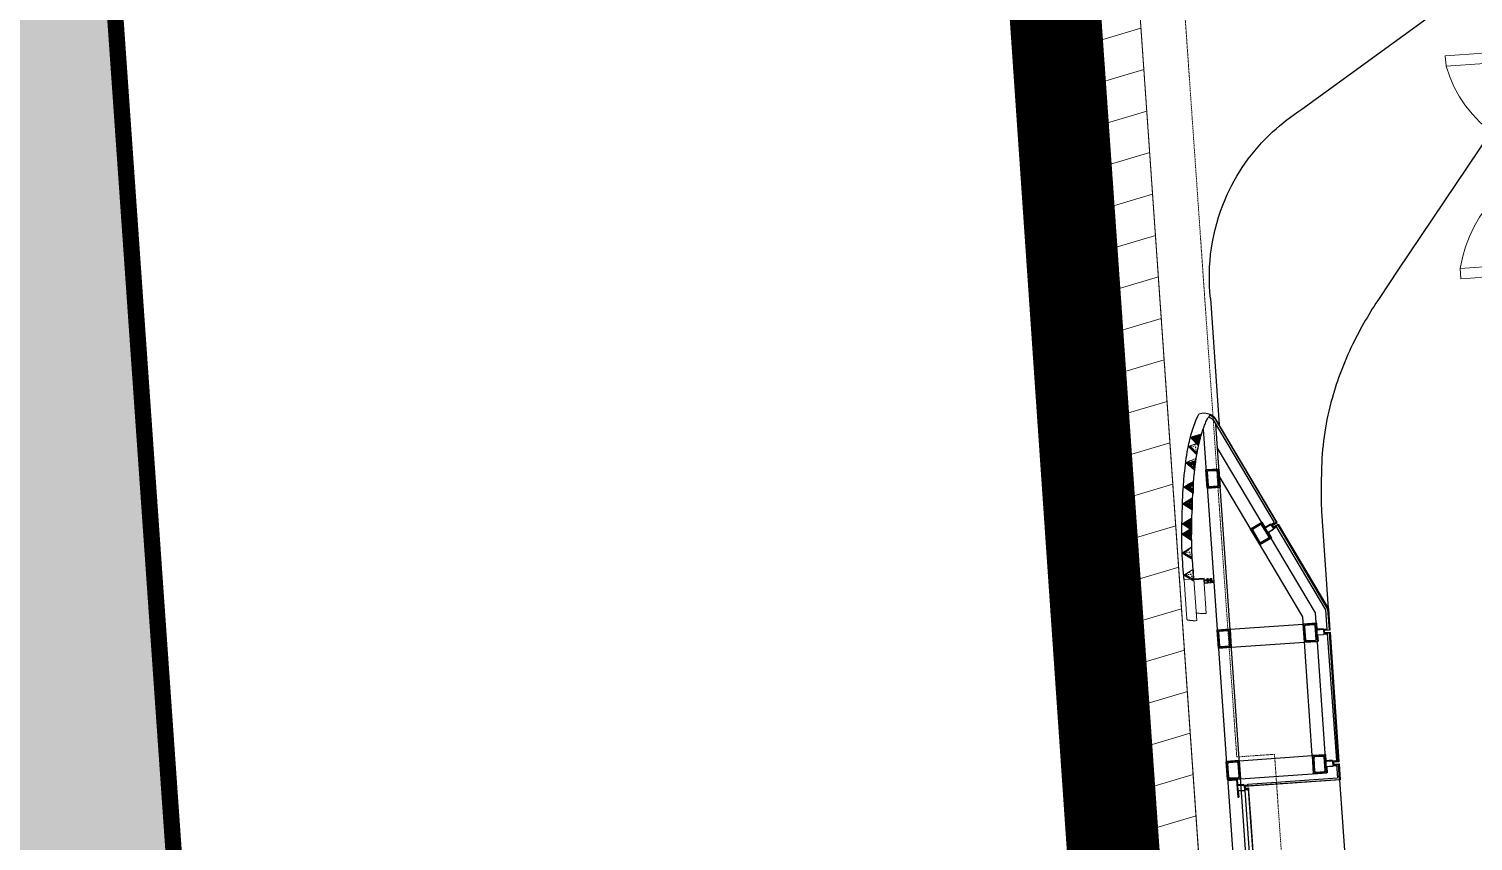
# Model space of a CAD drawing. Header units: millimetres. Extents: x 306 to 836129804, y -168137 to 818603917.
# Drawn here: x 834497764 to 834508805, y 817953400 to 817959611 of the extents above; entities that cross this region are included whole.
import ezdxf
from ezdxf.xclip import XClip

# ---------------------------------------------------------------- set-up
doc = ezdxf.new("R2010")
doc.units = ezdxf.units.MM
doc.header["$LTSCALE"] = 3
doc.header["$XCLIPFRAME"] = 0
for name, pattern in [('3A35X-MAPE-P-CE-00-0$0$B0606', [0.7813, 0.39065, -0.39065]), ('ACAD_ISO03W100', [30, 12, -18]), ('B0701', [2.34375, 1.5625, -0.78125]), ('B0703', [4.6875, 3.125, -1.5625]), ('BORDER2', [0.875, 0.25, -0.125, 0.25, -0.125, 0, -0.125]), ('CENTER', [2, 1.25, -0.25, 0.25, -0.25]), ('Dash', [6, 3, -3]), ('DASHED', [0.75, 0.5, -0.25])]:
    doc.linetypes.add(name, pattern=pattern)
doc.layers.get('Defpoints').update_dxf_attribs({"color": 32})
for name, color, linetype in [('22INWA-a', 6, 'CENTER'), ('_base', 251, 'Continuous'), ('_LTC', 251, 'Continuous'), ('_PARCEL BOUNDARY', 10, 'DASHED')]:
    doc.layers.add(name, color=color, linetype=linetype)
for name, color, linetype, lineweight in [('Eva-New', 1, 'ACAD_ISO03W100', 18), ('UAJ-08META', 251, 'Continuous', 9), ('UAJ-08STAI', 251, 'Continuous', 9), ('UAJ-22INWA', 251, 'Continuous', 35), ('UAJ-22INWA-a', 251, 'Continuous', 13), ('UAJ-22INWA-h', 251, 'Continuous', 9), ('UAJ-23FLOR-h', 251, 'Continuous', 9), ('UAJ-23FLOR-y', 251, 'B0701', 9), ('UAJ-23FLOR-z', 251, 'B0703', 9), ('UAJ-31EXFR', 251, 'Continuous', 25)]:
    doc.layers.add(name, color=color, linetype=linetype, lineweight=lineweight)
pattern_1 = [(45.00000000000012, (-109416.8442187309, -41196.64336895943), (-1.68379802270047, 1.683798022700463), []), (45.00000000000012, (-109415.7216861248, -41196.64336895943), (-1.68379802270047, 1.683798022700463), [])]

# ---------------------------------------------------------------- blocks, each defined once
blk = doc.blocks.new('3A35X-MAGP-P-LD-00-0')
at = {"layer": '_base'}
blk.add_polyline3d([(834507783.9481013, 817953868.4477749, 13800.0131797558), (834508628.2483541, 817941935.9612758, 13800.01325986012), (834508679.216638, 817941215.7193896, 13800.01326469535), (834508704.7007685, 817940855.5300391, 13800.01326711296), (834508733.815686, 817940445.5708325, 13800.01326988469)], dxfattribs=at)
blk = doc.blocks.new('*U2746')
blk.add_lwpolyline([(-74.97901986608497, 2726.151678462706), (-74.98142481170302, 2402.485411597489), (0.003245280023392512, 2402.486032196491), (0.000801691464630494, 2697.735752675894, 0.4687390891057743), (-11.42573707554527, 2705.969570605877), (-20.98693400817058, 2703.505957638018, -0.7140522218876908), (-24.11023716071395, 2708.244252471728), (-19.21850295584272, 2714.58111890546, 0.9968650788721516), (-29.22904246391568, 2722.308739336307, -0.2611137256868669), (-51.51277550847556, 2712.902133509204, -0.2611137256868227), (-71.16761851995216, 2726.999514038293, 0.8019954529536633)], format="xyb", close=True)
at = {"layer": 'UAJ-08META'}
for points in [[(-149.9596431956244, 8876.459440385448, 0.4694968965557905), (-148.7202524150095, 8875.459325864087, 0.06957177866316808), (-79.70652223396576, 8885.116700495286, 0.1692726632853692), (-74.95964320290182, 8888.837103771473, -0.9968675389762413), (-74.95964320290182, 8888.837103771473, -0.001568687437969544), (-74.95964320290182, 8888.837103771473, 0.7164233928990368), (-74.95964320290182, 8888.837103771473, -0.001568687437623276), (-74.95964320290182, 8888.837103771473), (-74.97982191328958, 8898.771241959728), (-74.9798219164851, 9140.257213692175), (-149.9798219164851, 9140.257213930594), (-149.9596431956244, 8876.459440385448, -3.687036796879015)], [(-74.9798219164851, 9143.257214049803), (-2.345087855825691e-07, 9143.257214022053), (0.02230762007575407, 8844.290748649857, -0.3371827757911041), (-6.694854531638964, 8835.46050372438, -0.06783116957869373), (-73.98077853764352, 8826.348304883008, -0.4138860249649196), (-74.97982176401013, 8827.348304425823), (-74.97982108663768, 9143.257213811385)]]:
    blk.add_lwpolyline(points, format="xyb", dxfattribs=at)
at = {"layer": 'UAJ-22INWA-a', "lineweight": -2}
for points in [[(-212.9798216780666, 9119.213974337088), (-212.9798216780666, 9173.213974337088, 0.414213562373095), (-215.9798217972759, 9176.213974456297), (-227.9798216780666, 9176.213974456297), (-227.9798216780666, 9181.213974337088), (-215.4798217972759, 9181.213974456297, -0.414213562373095), (-207.9798217972759, 9173.713974337088), (-207.9798216780666, 9118.713974456297, -0.414213562373095), (-215.4798217972759, 9111.213974456297), (-227.9798216780666, 9111.213974456297), (-227.9798216780666, 9116.213974337088), (-215.9798217972759, 9116.213974337088, 0.414213562373095)], [(-212.9792205814016, 2373.471348822117), (-212.9792205814016, 2427.471348822117, 0.414213562373095), (-215.9792205814016, 2430.471348822117), (-227.9792205814016, 2430.471348822117), (-227.9792205814016, 2435.471348702908), (-215.4792205814016, 2435.471348822117, -0.414213562373095), (-207.9792205814016, 2427.971348822117), (-207.9792205814016, 2372.971348822117, -0.414213562373095), (-215.4792205814016, 2365.471348822117), (-227.9792204621923, 2365.471348822117), (-227.9792205814016, 2370.471348822117), (-215.9792205814016, 2370.471348822117, 0.414213562373095)], [(-212.999399180841, 26.5286515692539), (-212.999399180841, -27.4713484307461, -0.414213562373095), (-215.9993993000503, -30.47134854995539), (-227.999399180841, -30.47134854995539), (-227.999399180841, -35.4713484307461), (-215.4993993000503, -35.47134854995539, 0.414213562373095), (-207.9993993000503, -27.9713484307461), (-207.999399180841, 27.02865145004461, 0.414213562373095), (-215.4993993000503, 34.52865145004461), (-227.999399180841, 34.52865145004461), (-227.999399180841, 29.5286515692539), (-215.9993993000503, 29.5286515692539, -0.414213562373095)]]:
    blk.add_lwpolyline(points, format="xyb", close=True, dxfattribs=at)
for points in [[(-204.9798217972759, 9105.757213930594), (-156.9798216780666, 9105.757214049803), (-156.9798217972759, 9109.757214049803), (-200.9798216780666, 9109.757213930594), (-200.9798217972759, 9181.757213811385), (-156.9798216780666, 9181.757213930594), (-156.9798217972759, 9185.757213930594), (-204.9798216780666, 9185.757213930594), (-204.9798217972759, 9105.757213930594)], [(-184.0465346535686, 9166.728037337767), (-184.0465347727779, 9181.757213930594), (-175.0465346535686, 9181.757213930594), (-175.0465345343593, 9166.728037337767)], [(-184.0465346535686, 9129.757213930594), (-184.0465348919872, 9161.728037337767)], [(-175.0465346535686, 9124.757213811385), (-175.0465346535686, 9109.757214049803), (-184.0465346535686, 9109.757213930594), (-184.0465346535686, 9124.757213930594)], [(-175.0465346535686, 9161.728037218558), (-175.0465346535686, 9129.757213930594)], [(-204.9792205814016, 2360.014588296413), (-156.9792204621923, 2360.014588415623), (-156.9792205814016, 2364.014588534832), (-200.9792205814016, 2364.014588415623), (-200.9792205814016, 2436.014588296413), (-156.9792204621923, 2436.014588415623), (-156.9792205814016, 2440.014588296413), (-204.9792205814016, 2440.014588415623), (-204.9792205814016, 2360.014588296413)], [(-184.0459335569036, 2420.985411703587), (-184.0459335569036, 2436.014588415623), (-175.0459334376943, 2436.014588296413), (-175.0459334376943, 2420.985411703587)], [(-184.0459335569036, 2384.014588296413), (-184.0459335569036, 2415.985411703587)], [(-175.0459334376943, 2379.014588296413), (-175.0459335569036, 2364.014588415623), (-184.0459335569036, 2364.014588415623), (-184.0459335569036, 2379.014588296413)], [(-175.0459334376943, 2415.985411703587), (-175.0459335569036, 2384.014588296413)], [(-204.9993993000503, 39.98541197574804), (-156.999399180841, 39.98541185653875), (-156.9993993000503, 35.98541185653875), (-200.999399180841, 35.98541197574804), (-200.9993993000503, -36.01458790504267), (-156.999399180841, -36.01458802425196), (-156.9993993000503, -40.01458802425196), (-204.999399180841, -40.01458802425196), (-204.9993993000503, 39.98541197574804)], [(-175.066112156343, 20.98541209495733), (-175.066112156343, 35.98541185653875), (-184.066112156343, 35.98541197574804), (-184.066112156343, 20.98541197574804)], [(-184.066112156343, 15.98541197574804), (-184.0661123947616, -15.98541143142512)], [(-175.066112156343, -15.98541131221583), (-175.066112156343, 15.98541197574804)], [(-184.066112156343, -20.98541143142512), (-184.0661122755523, -36.01458802425196), (-175.066112156343, -36.01458802425196), (-175.0661120371337, -20.98541143142512)]]:
    blk.add_lwpolyline(points, dxfattribs=at)
for points in [[(-152.9798217972759, 9107.607462505805), (-152.9798219164852, 9124.757213930594), (-194.0465348919872, 9124.757213811385), (-194.0465350111965, 9129.757213811385), (-152.9798217972759, 9129.757213811385), (-152.9798217972759, 9143.257213930594), (-74.97982191648515, 9143.257213811385), (-74.97982191648515, 9140.257213692175), (-149.9798219164852, 9140.257213930594), (-149.9798217972759, 9107.607462505805), (-152.9798217972759, 9107.607462505805)], [(-152.9792208198202, 2438.135163128376), (-152.9792207006109, 2420.985411703587), (-194.0459335569036, 2420.985411703587), (-194.0459337953222, 2415.985411703587), (-152.9792205814016, 2415.985411584377), (-152.9792205814016, 2402.485411703587), (-74.97922070061088, 2402.485411584377), (-74.97922070061088, 2405.485411584377), (-149.9792207006109, 2405.485411703587), (-149.9792207006109, 2438.135163128376), (-152.9792208198202, 2438.135163128376)], [(-152.9792207006109, 2361.864836871624), (-152.9792207006109, 2379.014588296413), (-194.0459336761129, 2379.014588296413), (-194.0459336761129, 2384.014588296413), (-152.9792207006109, 2384.014588177204), (-152.9792207006109, 2397.514588296413), (-74.97922081982017, 2397.514588177204), (-74.97922070061088, 2394.514588057995), (-149.9792207006109, 2394.514588296413), (-149.9792207006109, 2361.864836990833), (-152.9792207006109, 2361.864836871624)], [(-152.9993993000503, 38.13516340053746), (-152.9993994192596, 20.98541197574804), (-194.0661123947616, 20.98541209495733), (-194.0661125139709, 15.98541209495733), (-152.9993993000503, 15.98541209495733), (-152.9993993000503, 2.485411975748036), (-74.99939941925959, 2.485412094957326), (-74.99939941925959, 5.485412214166615), (-149.9993994192596, 5.485411975748036), (-149.9993993000503, 38.13516340053746), (-152.9993993000503, 38.13516340053746)]]:
    blk.add_lwpolyline(points, close=True, dxfattribs=at)
blk = doc.blocks.new('*U1622')
at = {"layer": 'UAJ-22INWA-h'}
h = blk.add_hatch(color=256, dxfattribs=at)
h.dxf.hatch_style = 1
h.paths.add_polyline_path([(-1.163395550126504e-15, -6.333230397186114), (32.98905369434335, -6.333230397186114), (32.98905369434335, 39.99999999999272), (0, 40)])
edge = h.paths.add_edge_path(flags=16)
edge.add_line((6.000000000058207, -3.333230397186114), (26.98905369440156, -3.33323039719339))
edge.add_arc((26.98905369436645, -0.3332303972164978), 2.999999999976892, 270.0000000006704, 360.0000000007193)
edge.add_line((29.98905369434335, -0.3332303971788377), (29.98905369434335, 34))
edge.add_arc((26.98905369433988, 34.00000000000381), 3.000000000003467, 359.9999999999273, 449.9999999999338)
edge.add_line((26.98905369434335, 37.00000000000728), (6.000000000058208, 36.99999999999272))
edge.add_arc((6.000000000026295, 33.99999999996643), 3.000000000026297, 89.99999999939051, 179.9999999994978)
edge.add_line((3, 33.99999999999272), (2.999999999999999, -0.3332303971933896))
edge.add_arc((6.000000000026763, -0.33323039715935), 3.000000000026764, 180.0000000006501, 270.0000000006006)
at = {"layer": 'UAJ-22INWA'}
blk.add_lwpolyline([(-1.163395550126504e-15, -6.333230397186114), (32.98905369434335, -6.333230397186114), (32.98905369434335, 39.99999999999272), (0, 40)], close=True, dxfattribs=at)
blk.add_lwpolyline([(6.000000000058207, -3.333230397186114), (26.98905369440156, -3.33323039719339, 0.4142135623733451), (29.98905369434335, -0.3332303971788377), (29.98905369434335, 34, 0.414213562373128), (26.98905369434335, 37.00000000000728), (6.000000000058208, 36.99999999999272, 0.4142135623736437), (3, 33.99999999999272), (2.999999999999999, -0.3332303971933896, 0.4142135623728417)], format="xyb", close=True, dxfattribs=at)
blk = doc.blocks.new('21_UNS-EXWA-Facade Triangle Extrusion')
at = {"layer": 'UAJ-08META'}
h = blk.add_hatch(dxfattribs=at)
h.set_pattern_fill('ANSI32', color=256, scale=0.25, angle=-3.998908525866516)
h.set_pattern_definition(pattern_1)
edge = h.paths.add_edge_path()
edge.add_line((-75.01259005069733, -47.16361486911774), (-67.87473440170288, -33.6935887336731))
edge.add_line((-67.87473440170288, -33.6935887336731), (-65.25258207321167, -37.77321720123291))
edge.add_line((-65.25258207321167, -37.77321720123291), (-63.57014775276184, -36.69184410572052))
edge.add_line((-63.57014775276184, -36.69184410572052), (-66.191903591156, -32.612832903862))
edge.add_line((-66.191903591156, -32.612832903862), (-64.50235915184021, -31.54252290725708))
edge.add_line((-64.50235915184021, -31.54252290725708), (-61.88771343231201, -35.61047101020813))
edge.add_line((-61.88771343231201, -35.61047101020813), (-60.20527946949005, -34.5290983915329))
edge.add_line((-60.20527946949005, -34.5290983915329), (-62.82474744319916, -30.45036041736603))
edge.add_line((-62.82474744319916, -30.45036041736603), (-20.0749454498291, -2.995363593101501))
edge.add_line((-20.0749454498291, -2.995363593101501), (-17.46405339241028, -7.057471752166748))
edge.add_line((-17.46405339241028, -7.057471752166748), (-15.78161954879761, -5.976099371910095))
edge.add_line((-15.78161954879761, -5.976099371910095), (-18.39626514911652, -1.908150553703308))
edge.add_line((-18.39626514911652, -1.908150553703308), (-16.71758425235748, -0.8209383487701416))
edge.add_line((-16.71758425235748, -0.8209383487701416), (-14.09918510913849, -4.894726157188416))
edge.add_line((-14.09918510913849, -4.894726157188416), (-12.41675090789795, -3.813353180885315))
edge.add_line((-12.41675090789795, -3.813353180885315), (-15.0389039516449, 0.2662745714187622))
edge.add_line((-15.0389039516449, 0.2662745714187622), (-0.8188365697860718, 0.4905227422714233))
edge.add_line((-0.8188365697860718, 0.4905227422714233), (-71.2157564163208, 42.66169381141663))
edge.add_arc((-72.50049510525452, 40.51706179758747), 2.499999994716807, 59.07634435006711, 179.9920953721348)
edge.add_line((-75.0004950761795, 40.51740670204163), (-75.01273441314697, -48.20710110664368))
edge.add_line((-75.01273441314697, -48.20710110664368), (-75.01259005069733, -47.16361486911774))
edge = h.paths.add_edge_path(flags=16)
edge.add_line((-68.6583776473999, -31.22540402412415), (-16.1267796754837, 2.53891122341156))
edge.add_arc((-17.47850388801287, 4.641966418766378), 2.499999900289295, 302.7306025113452, 419.0763484705993)
edge.add_line((-16.19376540184021, 6.786598443984985), (-72.5004950761795, 40.51706194877625))
edge.add_line((-72.5004950761795, 40.51706194877625), (-72.51010143756866, -29.12200355529785))
edge.add_arc((-70.0101015365577, -29.12234859176267), 2.499999924820999, 179.9920923464523, 302.7305933400276)
h = blk.add_hatch(dxfattribs=at)
h.set_pattern_fill('ANSI32', color=256, scale=0.25, angle=-3.998908525866516)
h.set_pattern_definition(pattern_1)
h.paths.add_polyline_path([(-62.61064434051514, -37.26119458675385), (-65.49787187576294, -32.76788723468781), (-64.65470325946808, -32.23022532463074), (-61.76762568950653, -36.72203266620636), (-14.82031857967377, -6.546976327896118), (-17.70624601840973, -2.056959748268127), (-16.86690068244934, -1.513350248336792), (-13.97909653186798, -6.006286859512329), (-4.745509028434753, -0.07146263122558594), (0, 0), (-75.01273441314697, -48.20710110664368), (-72.51210236549377, -43.62797057628632), (-62.60884714126587, -37.26272201538086)])
for points in [[(-75.01259005069733, -47.16361486911774), (-67.87473440170288, -33.6935887336731), (-65.25258207321167, -37.77321720123291), (-63.57014775276184, -36.69184410572052), (-66.191903591156, -32.612832903862), (-64.50235915184021, -31.54252290725708), (-61.88771343231201, -35.61047101020813), (-60.20527946949005, -34.5290983915329), (-62.82474744319916, -30.45036041736603), (-20.0749454498291, -2.995363593101501), (-17.46405339241028, -7.057471752166748), (-15.78161954879761, -5.976099371910095), (-18.39626514911652, -1.908150553703308), (-16.71758425235748, -0.8209383487701416), (-14.09918510913849, -4.894726157188416), (-12.41675090789795, -3.813353180885315), (-15.0389039516449, 0.2662745714187622), (-0.8188365697860718, 0.4905227422714233), (-71.2157564163208, 42.66169381141663, 0.5826902400280833), (-75.0004950761795, 40.51740670204163), (-75.01273441314697, -48.20710110664368)], [(-68.6583776473999, -31.22540402412415), (-16.1267796754837, 2.53891122341156, 0.5562828354535237), (-16.19376540184021, 6.786598443984985), (-72.5004950761795, 40.51706194877625), (-72.51010143756866, -29.12200355529785, 0.593393664896227)]]:
    blk.add_lwpolyline(points, format="xyb", close=True, dxfattribs=at)
blk.add_lwpolyline([(-62.61064434051514, -37.26119458675385), (-65.49787187576294, -32.76788723468781), (-64.65470325946808, -32.23022532463074), (-61.76762568950653, -36.72203266620636), (-14.82031857967377, -6.546976327896118), (-17.70624601840973, -2.056959748268127), (-16.86690068244934, -1.513350248336792), (-13.97909653186798, -6.006286859512329), (-4.745509028434753, -0.07146263122558594), (0, 0), (-75.01273441314697, -48.20710110664368), (-72.51210236549377, -43.62797057628632), (-62.60884714126587, -37.26272201538086)], close=True, dxfattribs=at)
at = {"layer": 'UAJ-08META', "linetype": 'Dash'}
for points in [[(-14.97881484031677, 4.68138599395752), (-72.50529825687408, 5.697529196739197)], [(-71.2083113193512, -31.31649792194366), (-44.34713017940521, 23.65182995796204)]]:
    blk.add_lwpolyline(points, dxfattribs=at)
at = {"layer": 'UAJ-08META'}
blk.add_lwpolyline([(-18.12446212768555, -2.327821254730225), (-18.12287628650665, -2.326794028282166)], dxfattribs=at)
blk = doc.blocks.new('EWS4 DB door')
at = {"layer": 'UAJ-08STAI'}
h = blk.add_hatch(color=256, dxfattribs=at)
h.dxf.hatch_style = 1
h.paths.add_polyline_path([(-76160.01922440529, -81076.07530379295), (-76087.51922357082, -81076.07530355453), (-76087.51922404766, -81106.07530379295), (-76037.51922369003, -81106.07530415058), (-76037.51922357082, -81009.4552179575), (-76156.76330471039, -81009.46373224258), (-76160.01922380924, -81009.4637323618)])
h = blk.add_hatch(color=256, dxfattribs=at)
h.dxf.hatch_style = 1
h.paths.add_polyline_path([(-76160.01922762394, -82848.07530844212), (-76087.5192270279, -82848.07530868053), (-76087.51922750473, -82818.0753083229), (-76037.51922726631, -82818.0753083229), (-76037.5192270279, -82914.69539451599), (-76156.76330828667, -82914.68687999249), (-76160.01922762394, -82914.68687939644)])
at = {"layer": 'UAJ-08META'}
for points in [[(-77058.141446352, -81187.07529354095), (-77058.14144587517, -81107.07529377937), (-76177.14144670963, -81107.0753018856), (-76177.14144647121, -81187.0753018856)], [(-76092.51923251152, -81962.07530391216), (-76172.5192322731, -81962.07530379295), (-76172.51922369003, -81081.07530403137), (-76092.51922380924, -81081.07530403137)], [(-76092.51923215389, -81962.07530808449), (-76172.51923215389, -81962.0753082037), (-76172.51922690868, -82843.07530772686), (-76092.51922667027, -82843.0753083229)], [(-77058.14144933224, -82737.07531487942), (-77058.14144933224, -82817.07531499863), (-76177.14144945145, -82817.075309515), (-76177.14144933224, -82737.07530963421)]]:
    blk.add_lwpolyline(points, close=True, dxfattribs=at)
at = {"layer": 'UAJ-08STAI', "const_width": 0.9999999999999998}
for points in [[(-76160.01922440529, -81076.07530379295), (-76087.51922357082, -81076.07530355453), (-76087.51922404766, -81106.07530379295), (-76037.51922369003, -81106.07530415058), (-76037.51922357082, -81009.4552179575), (-76156.76330471039, -81009.46373224258), (-76160.01922380924, -81009.4637323618), (-76160.01922428608, -81076.07530379295)], [(-76160.01922762394, -82848.07530844212), (-76087.5192270279, -82848.07530868053), (-76087.51922750473, -82818.0753083229), (-76037.51922726631, -82818.0753083229), (-76037.5192270279, -82914.69539451599), (-76156.76330828667, -82914.68687999249), (-76160.01922762394, -82914.68687939644), (-76160.01922750473, -82848.07530844212)]]:
    blk.add_lwpolyline(points, close=True, dxfattribs=at)
at = {"layer": 'UAJ-08STAI'}
for centre, start, end in [((-76090.63149726391, -80970.65792691708), 192.6086493296024, 269.8909559665703), ((-76090.63150072098, -82953.49268472195), 90.10904403342968, 167.3913506703976)]:
    blk.add_arc(centre, 991.4191740286038, start, end, dxfattribs=at)
at = {"layer": 'UAJ-31EXFR', "linetype": '3A35X-MAPE-P-CE-00-0$0$B0606'}
for points in [[(-76092.51838362217, -81912.07530760765), (-75992.51838338375, -81912.07530748844), (-75992.5183852911, -81212.07530784607), (-76092.51837670803, -81212.07530725002)], [(-76092.51838541031, -82012.07530784607), (-75992.518384099, -82012.07530641556), (-75992.51838362217, -82712.07530784607), (-76092.5183775425, -82712.07530748844)]]:
    blk.add_lwpolyline(points, dxfattribs=at)
blk = doc.blocks.new('FAC-00-0')
at = {"layer": '_LTC', "ltscale": 0.25}
blk.add_line((834506797.4036281, 817957549.2800093), (834506863.4104648, 817956583.4332108), dxfattribs=at)
at = {"layer": '_LTC'}
for p, q in [((834507234.4470421, 817955761.2042701), (834507214.522708, 817955794.7306923)), ((834507611.6294119, 817954977.7885863), (834507608.8943937, 817955016.6925675)), ((834507681.2186062, 817953971.9471984), (834507678.5373732, 817954010.8549235))]:
    blk.add_line(p, q, dxfattribs=at)
for points in [[(834530677.4095439, 817946283.2308419), (834527074.6079371, 817945049.1932384), (834526701.6346854, 817945023.1195476), (834526696.6833131, 817944884.0243217, -0.336950524004752), (834524556.4721905, 817941206.193754, -0.03180647661176735), (834523784.7984278, 817940962.8966205, -0.02033516635128365), (834520967.2779578, 817940301.6889249, -0.01247054496646103), (834516607.666639, 817939585.0369924, -0.01473771482394831), (834512420.736378, 817939137.5343199, -0.003075829402290311), (834511013.5375607, 817939032.3961636, -0.007250775001422562), (834510405.9770567, 817938995.523768, -0.01819113716958021), (834510206.5215365, 817938993.4981275, -0.388820978070801), (834507789.5594004, 817941351.0627434), (834507483.4636881, 817945729.6344007), (834506959.577392, 817953223.6099526), (834506394.5954391, 817953186.4402099), (834502439.1254252, 818009760.6521547)], [(834506792.5506419, 817956658.4183034, -0.1080168641620106), (834506830.5271329, 817956631.0071877), (834507301.6236105, 817955837.1594005), (834507272.0382545, 817955819.6024364)], [(834507272.0367744, 817955819.6049265), (834507274.0820976, 817955816.1640192), (834507307.104858, 817955835.7608567), (834506833.7693554, 817956633.3816401, 0.1070203155960922), (834506794.9162794, 817956661.748194)], [(834506783.6075705, 817956644.8143796, -0.1114666860332085), (834506817.597224, 817956621.4436911), (834507284.154338, 817955836.1119001), (834507284.1543379, 817955836.1119001)]]:
    blk.add_lwpolyline(points, format="xyb", dxfattribs=at)
at = {"layer": '_LTC', "ltscale": 0.25}
for points in [[(834506797.4036281, 817957549.2800093, -0.1274510197429449), (834506908.356159, 817958307.2551688, -0.1069556534680511), (834507271.8475776, 817958823.9607003, -0.03342272018776973), (834507494.691725, 817958997.9776857, -1), (834507494.691725, 817958997.9776857), (834509411.7671285, 817960390.6128976)], [(834509466.523067, 817959607.5249201), (834508230.2901025, 817957764.9589365), (834508090.4446243, 817957556.5217586, 0.03389201307227196), (834507882.9042424, 817957196.7083737, 0.04557572315823408), (834507726.0374495, 817956785.3789135, 0.06076603171157081), (834507646.1192718, 817956263.1973736, 0.008260236600418613), (834507642.7199622, 817956019.8036399, 0.01645263454975458), (834507646.2760432, 817955919.5529188), (834507697.5432539, 817955177.830536)]]:
    blk.add_lwpolyline(points, format="xyb", dxfattribs=at)
at = {"layer": '_LTC', "flags": 128}
for points in [[(834506740.391166, 817956549.8916074), (834507452.2670692, 817946368.647654)], [(834507549.7272474, 817946393.6874524), (834506836.8726256, 817956588.9983909)], [(834506946.4775066, 817955021.4417816), (834507506.2173818, 817955059.6601788)], [(834506956.1396513, 817954882.7783146), (834507515.6860664, 817954920.9835025)]]:
    blk.add_lwpolyline(points, dxfattribs=at)
at = {"layer": '_LTC'}
for points in [[(834507026.5458759, 817953876.2744986), (834507684.1253462, 817953922.0439051), (834507600.6076885, 817955145.2287258), (834506849.299896, 817956411.2624516)], [(834507016.8796043, 817954014.5223851), (834507574.8411704, 817954054.7410522), (834507502.4615936, 817955114.6667869), (834506864.8304366, 817956189.1432633)], [(834507255.4617783, 817955823.7133169), (834507215.9177941, 817955800.2128208), (834507192.4172982, 817955839.7568052), (834507188.9786907, 817955837.7132835), (834507214.522708, 817955794.7306921), (834507257.5052994, 817955820.2747095), (834507255.461778, 817955823.7133172)], [(834507279.4731554, 817955783.30968), (834507239.929171, 817955759.8091843), (834507263.4296669, 817955720.2651999), (834507259.9910597, 817955718.2216784), (834507234.4470421, 817955761.2042701), (834507277.4296337, 817955786.7482874), (834507279.4731554, 817955783.30968)], [(834507279.8560787, 817955833.5574986), (834507284.1543378, 817955836.1119001)], [(834507283.7883208, 817955799.8349551), (834507281.7439288, 817955803.2742957), (834507314.7326344, 817955822.9072403), (834507698.7541852, 817955175.7899876), (834507709.8901765, 817955012.6584712), (834507668.1148785, 817955009.7480738), (834507667.8343639, 817955013.7382264), (834507705.6274228, 817955016.3711895), (834507694.8283254, 817955174.5675372), (834507313.3366678, 817955817.4216503), (834507283.7877717, 817955799.8358787)], [(834507689.6645727, 817955015.2815032), (834507679.1248858, 817955169.6777352), (834507299.5770851, 817955809.2562424)], [(834507299.7804126, 817955800.0310768), (834507303.6772977, 817955802.3469471)], [(834507658.4907768, 817955024.1891526), (834507612.604031, 817955020.9632337), (834507609.3781122, 817955066.8499798), (834507605.3879604, 817955066.569465), (834507608.8943938, 817955016.6925673), (834507658.7712913, 817955020.1990007), (834507658.4907768, 817955024.1891528)], [(834507741.0928404, 817954007.1442806), (834507774.3660878, 817954009.4161409), (834507707.1902533, 817954993.4772347), (834507669.4469687, 817954990.7998878), (834507669.1664541, 817954994.7900404), (834507710.9078189, 817954997.7509938), (834507778.6292176, 817954005.6979097), (834507741.3678385, 817954003.1537441), (834507741.0953573, 817954007.1444523)], [(834507684.7070827, 817955022.0223324), (834507689.1829376, 817955022.3369927)], [(834507661.7868243, 817954977.3048677), (834507615.9000785, 817954974.0789492), (834507619.1259972, 817954928.1922033), (834507615.1358453, 817954927.9116884), (834507611.6294119, 817954977.7885863), (834507661.5063096, 817954981.2950197), (834507661.7868243, 817954977.3048676)], [(834507687.4421006, 817954983.1183518), (834507688.8762552, 817954983.2191755)], [(834507688.3186109, 817954992.1385611), (834507688.8092232, 817954984.1388139), (834507759.3455276, 817954016.423624), (834507759.8914716, 817954008.4278302)], [(834507728.1440725, 817954018.282937), (834507682.252911, 817954015.1204573), (834507679.0904311, 817954061.0116191), (834507675.0998952, 817954060.7366208), (834507678.5373733, 817954010.8549234), (834507728.4190707, 817954014.2924013), (834507728.1440725, 817954018.2829373)], [(834507754.3573579, 817954016.0798764), (834507759.3455276, 817954016.423624)], [(834507065.5897955, 817953817.9496224), (834507065.327243, 817953821.9410374), (834507783.6355948, 817953872.4356774), (834507775.9293033, 817953986.5165417), (834507742.6737334, 817953984.2037346), (834507742.3987352, 817953988.1942713), (834507779.6472464, 817953990.7847732), (834507787.81978, 817953868.7200096), (834507096.3889878, 817953820.1024892), (834507065.6078079, 817953817.9508889)], [(834507731.375302, 817953971.3941404), (834507685.4841404, 817953968.231661), (834507688.64662, 817953922.340499), (834507684.6560842, 817953922.0655009), (834507681.2186062, 817953971.9471984), (834507731.1003038, 817953975.3846763), (834507731.375302, 817953971.3941402)], [(834507757.0385907, 817953977.172152), (834507762.0267607, 817953977.5158999)], [(834507761.5081943, 817953985.5136046), (834507768.4707856, 817953883.5183678)], [(834507052.346006, 817953833.045138), (834507006.459301, 817953829.8186411), (834507003.2328042, 817953875.7053465), (834506999.2426559, 817953875.4247816), (834507002.7497176, 817953825.547928), (834507052.6265709, 817953829.0549897), (834507052.346006, 817953833.0451382)], [(834507055.6426444, 817953786.1608946), (834507009.7559392, 817953782.9343979), (834507012.9824358, 817953737.0476928), (834507008.9922875, 817953736.7671276), (834507005.4852259, 817953786.6439812), (834507055.3620793, 817953790.151043), (834507055.6426444, 817953786.1608945)], [(834507055.3620793, 817953790.151043), (834507059.5042048, 817953790.4422948), (834507093.2070684, 817953311.1257328), (834507108.6422714, 817953093.120428), (834507104.5001457, 817953092.8291764)], [(834507091.0333155, 817953782.35247), (834507089.4694765, 817953804.578914), (834507066.6428064, 817953802.9738697), (834507066.9233716, 817953798.9837214), (834507085.7598935, 817953800.3082005), (834507087.2446952, 817953779.2053323)], [(834507081.2978475, 817953791.9747019), (834507086.2855331, 817953792.3254083)], [(834507084.5668287, 817953823.2935054), (834507083.7656127, 817953836.720785), (834507768.4080644, 817953883.5140861)], [(834507085.758748, 817953800.3081199), (834507103.5363327, 817953547.6426973)], [(834507103.5363325, 817953547.6426972), (834507137.8003222, 817953060.3458383), (834507116.0066798, 817953058.813431), (834507116.2872446, 817953054.8232828), (834507142.0710351, 817953056.6362547), (834507107.526481, 817953547.9232621), (834507091.0321898, 817953782.3523909)]]:
    blk.add_lwpolyline(points, dxfattribs=at)
for points in [[(834507281.8995999, 817955830.1188909), (834507266.5570058, 817955821.0009794), (834507282.3942968, 817955794.3517718), (834507297.7368909, 817955803.4696842), (834507299.7804126, 817955800.0310769), (834507280.999211, 817955788.8696432), (834507261.0748769, 817955822.3960652), (834507279.8560787, 817955833.5574986)], [(834507684.9875971, 817955018.0321804), (834507667.1840873, 817955016.780563), (834507669.3580759, 817954985.8568857), (834507687.161586, 817954987.1085038), (834507687.4421009, 817954983.1183518), (834507665.6484388, 817954981.5862192), (834507662.9134207, 817955020.4902002), (834507684.7070827, 817955022.0223324)], [(834507754.6323558, 817954012.0893404), (834507736.8271328, 817954010.8623366), (834507738.9583689, 817953979.9356834), (834507756.7635925, 817953981.1626879), (834507757.0385909, 817953977.172152), (834507735.2428315, 817953975.6701493), (834507732.5615987, 817954014.5778742), (834507754.3573579, 817954016.0798764)], [(834506928.6120234, 817953863.5017331), (834506995.9474112, 817953868.1936989), (834507005.1240681, 817953736.4975681), (834507012.1071358, 817953736.9841521), (834507002.443895, 817953875.6633507), (834506928.1254393, 817953870.4848009)], [(834507078.8429041, 817953826.8884995), (834507061.0394101, 817953825.6366581), (834507063.213788, 817953794.7130079), (834507081.0172826, 817953795.9648504), (834507081.2978477, 817953791.9747019), (834507059.5042048, 817953790.4422948), (834507056.7686967, 817953829.3462411), (834507078.5623393, 817953830.878648)]]:
    blk.add_lwpolyline(points, close=True, dxfattribs=at)
blk.add_arc((834506748.837353, 817956557.8434516), 113.6638154884493, 66.12199161470812, 111.0173239173406, dxfattribs=at)
for points, knots in [([(834506595.596937, 817955395.471464, 1.201859978962319e-08), (834506589.4933382, 817955467.7330711, 1.201859978962319e-08), (834506575.5025249, 817955633.3728393, 1.201859978962319e-08), (834506579.1680013, 817955874.3323196, 1.201859978962319e-08), (834506586.3008066, 817956080.1692641, 1.201859978962319e-08), (834506601.5614408, 817956257.4088043, 1.201859978962319e-08), (834506622.0119855, 817956403.7265409, 1.201859978962319e-08), (834506658.2911913, 817956548.3779173, 1.201859978962319e-08), (834506688.9678736, 817956628.7467711, 1.201859978962319e-08), (834506708.0718019, 817956663.945444, 1.201859978962319e-08)], [0, 0, 0, 0, 217.4417616861812, 498.4251602437429, 722.1514969793948, 835.1621320787073, 1032.225781090314, 1163.723888521394, 1284.277806979961, 1284.277806979961, 1284.277806979961, 1284.277806979961]), ([(834506670.3124928, 817955401.7823362, 1.201859978962319e-08), (834506668.2658393, 817955426.0130368, 1.201859978962319e-08), (834506666.2297341, 817955450.1223866, 1.201859978962319e-08), (834506663.1045784, 817955489.4042965, 1.201859978962319e-08), (834506661.9398357, 817955504.6462321, 1.201859978962319e-08), (834506658.6889241, 817955550.2329153, 1.201859978962319e-08), (834506656.8466724, 817955580.438399, 1.201859978962319e-08), (834506655.3396534, 817955615.5561913, 1.201859978962319e-08), (834506655.1374128, 817955620.6399533, 1.201859978962319e-08), (834506654.7637194, 817955630.8220081, 1.201859978962319e-08), (834506654.5922657, 817955635.9172131, 1.201859978962319e-08), (834506654.1220378, 817955651.2152365, 1.201859978962319e-08), (834506653.8673985, 817955661.4304637, 1.201859978962319e-08), (834506653.2635311, 817955692.1246979, 1.201859978962319e-08), (834506653.0744029, 817955712.652273, 1.201859978962319e-08), (834506653.0137304, 817955774.4197875, 1.201859978962319e-08), (834506653.6496809, 817955815.8444865, 1.201859978962319e-08), (834506654.7818592, 817955865.6558996, 1.201859978962319e-08), (834506654.9793996, 817955873.8314824, 1.201859978962319e-08), (834506655.3556261, 817955888.7321852, 1.201859978962319e-08), (834506655.5310137, 817955895.4569727, 1.201859978962319e-08), (834506655.8926313, 817955908.8890716, 1.201859978962319e-08), (834506656.0792843, 817955915.5994903, 1.201859978962319e-08), (834506656.6609062, 817955935.7135551, 1.201859978962319e-08), (834506657.0775455, 817955949.1000098, 1.201859978962319e-08), (834506658.4469503, 817955989.1882224, 1.201859978962319e-08), (834506659.5193069, 817956015.8188057, 1.201859978962319e-08), (834506661.7806659, 817956061.3361251, 1.201859978962319e-08), (834506662.8498138, 817956080.2721688, 1.201859978962319e-08), (834506664.758232, 817956109.6632168, 1.201859978962319e-08), (834506665.4896173, 817956120.154264, 1.201859978962319e-08), (834506667.0582756, 817956141.1262885, 1.201859978962319e-08), (834506667.895021, 817956151.6045363, 1.201859978962319e-08), (834506670.0195123, 817956176.5717013, 1.201859978962319e-08), (834506671.3569784, 817956191.053952, 1.201859978962319e-08), (834506673.8460184, 817956215.9561397, 1.201859978962319e-08), (834506674.9450872, 817956226.3867846, 1.201859978962319e-08), (834506677.260005, 817956247.1944016, 1.201859978962319e-08), (834506678.4769635, 817956257.5743477, 1.201859978962319e-08), (834506682.3284063, 817956288.6289243, 1.201859978962319e-08), (834506685.1635696, 817956309.2182652, 1.201859978962319e-08), (834506690.8551575, 817956346.0296743, 1.201859978962319e-08), (834506693.5950574, 817956362.305514, 1.201859978962319e-08), (834506698.4344224, 817956388.5756177, 1.201859978962319e-08), (834506700.3894527, 817956398.6396866, 1.201859978962319e-08), (834506706.553614, 817956428.684197, 1.201859978962319e-08), (834506711.052726, 817956448.4739418, 1.201859978962319e-08), (834506721.0372385, 817956487.6664255, 1.201859978962319e-08), (834506726.5225792, 817956507.0700493, 1.201859978962319e-08), (834506733.5812675, 817956529.4226114, 1.201859978962319e-08), (834506734.5699762, 817956532.5019777, 1.201859978962319e-08), (834506736.5714462, 817956538.625767, 1.201859978962319e-08), (834506737.5852315, 817956541.6731966, 1.201859978962319e-08), (834506740.6682355, 817956550.7660457, 1.201859978962319e-08), (834506742.7791651, 817956556.7620288, 1.201859978962319e-08), (834506749.2965168, 817956574.5035307, 1.201859978962319e-08), (834506753.8886324, 817956586.0021251, 1.201859978962319e-08), (834506763.6365832, 817956608.0857427, 1.201859978962319e-08), (834506768.7923023, 817956618.6696835, 1.201859978962319e-08), (834506778.3180745, 817956636.1553353, 1.201859978962319e-08), (834506782.5551422, 817956643.310201, 1.201859978962319e-08), (834506789.551797, 817956654.1102812, 1.201859978962319e-08), (834506792.1968892, 817956657.9811666, 1.201859978962319e-08), (834506794.9162794, 817956661.7481941, 1.201859978962319e-08)], [0, 0, 0, 0, 72.91238658539429, 72.91238658539429, 119.3763174912468, 119.3763174912468, 212.3041793029517, 212.3041793029517, 228.0515503187492, 228.0515503187492, 243.7989213345466, 243.7989213345466, 275.2936633661414, 275.2936633661414, 338.2831474293311, 338.2831474293311, 464.2621155557104, 464.2621155557104, 488.9686921798902, 488.9686921798902, 509.2465972101422, 509.2465972101422, 529.5245022403942, 529.5245022403942, 570.0803123008983, 570.0803123008983, 651.1919324219064, 651.1919324219064, 709.2455734943007, 709.2455734943007, 741.5554505905872, 741.5554505905872, 773.8653276868736, 773.8653276868736, 818.5956415583503, 818.5956415583503, 850.8459100385288, 850.8459100385288, 883.0961785187073, 883.0961785187073, 947.5967154790644, 947.5967154790644, 999.2625536150312, 999.2625536150312, 1031.579871684931, 1031.579871684931, 1096.21450782473, 1096.21450782473, 1160.849143964529, 1160.849143964529, 1171.192704509129, 1171.192704509129, 1181.536265053729, 1181.536265053729, 1202.223386142929, 1202.223386142929, 1243.59762832133, 1243.59762832133, 1284.97187049973, 1284.97187049973, 1315.851456992007, 1315.851456992007, 1334.006770791011, 1334.006770791011, 1334.006770791011, 1334.006770791011])]:
    blk.add_open_spline(points, degree=3, knots=knots, dxfattribs=at)
at = {"layer": '_LTC', "rotation": 3.998908415521892}
blk.add_blockref('EWS4 DB door', (834579806.5837704, 818045688.5960009), dxfattribs=at)
at = {"layer": '_LTC', "lineweight": -2, "xscale": -1}
for p, rotation in [((834506627.8870654, 817956418.6864814), 347.9066177741885), ((834506644.2363435, 817956489.2811333), 345.3992664051155), ((834506607.556908, 817956294.9581696), 351.9401719034647), ((834506592.4778289, 817956108.0381005), 359.6576681311163), ((834506583.8115124, 817955979.7881047), 359.6576681311163), ((834506578.0670624, 817955748.1562339), 359.6576681311163), ((834506579.250947, 817955827.2179949), 359.6576681311163), ((834506580.6762893, 817955602.2889149), 1.867585848102828), ((834506592.170383, 817955433.5084364), 1.867585848102828)]:
    blk.add_blockref('21_UNS-EXWA-Facade Triangle Extrusion', p, dxfattribs=dict(at, rotation=rotation))
at = {"layer": '_LTC', "xscale": 3, "yscale": 3, "zscale": 3}
for p, rotation in [((834506770.0977112, 817956119.1492156), 3.985957848998773), ((834507164.7285479, 817955683.7829745), 30.68634562627379), ((834506856.091174, 817954894.8526436), 3.985957848998773), ((834507514.5573121, 817954939.9503398), 3.98523603793265), ((834506926.439441, 817953889.4137585), 3.985957848998773), ((834507584.0942898, 817953934.2431849), 3.906027732725985)]:
    blk.add_blockref('*U1622', p, dxfattribs=dict(at, rotation=rotation))
at = {"layer": '_LTC'}
ref = blk.add_blockref('*U2746', (834507233.1621346, 817946276.4751339), dxfattribs=dict(at, xscale=-0.9999999999999978, rotation=3.999630223859155))
XClip(ref).set_block_clipping_path([(-277.0506452322006, 1.1920928955078125e-07), (1.96208918094635, 9143.257214426994)])
blk = doc.blocks.new('*U1691')
at = {"layer": 'UAJ-23FLOR-h'}
h = blk.add_hatch(dxfattribs=at)
h.set_pattern_fill('ANSI31', color=256, scale=100, angle=315)
h.set_pattern_definition([(0, (374.9999959812008, 18712.12960703372), (8.526512829121202e-14, 317.4999999999999), [])])
h.paths.add_polyline_path([(-3.410052613617154e-07, 2360.557752472256), (-1.651236374300424e-06, 17351.57185532421), (574.9999964414151, 17351.57185530931), (574.9999982284833, 2360.557752814982)])
at = {"layer": 'UAJ-22INWA-h'}
blk.add_lwpolyline([(-3.410052613617154e-07, 2360.557752472256), (574.9999982284833, 2360.557752719616)], dxfattribs=at)
at = {"layer": 'UAJ-23FLOR-h'}
for p, q in [((-1.919936494257649e-07, 2360.557752633844), (-1.830050308569752e-06, 17851.57185437054)), ((574.9999965226262, 17276.57144087623), (574.9999982135821, 2360.557752872855))]:
    blk.add_line(p, q, dxfattribs=at)
blk = doc.blocks.new('PB1')
at = {"layer": '_PARCEL BOUNDARY', "ltscale": 5, "const_width": 382.5}
blk.add_lwpolyline([(834498385.0000008, 817447685.0992794), (834507890.547242, 817309232.6951046)], dxfattribs=at)

msp = doc.modelspace()

# ---------------------------------------------------------------- hatches: boundary and pattern name
h = msp.add_hatch(color=252)
h.dxf.hatch_style = 1
h.paths.add_polyline_path([(834491428.6273878, 818059772.8071259), (834500471.6381061, 817930419.0548246), (834389949.5236622, 817922692.5478795), (834380906.5129439, 818052046.3001808)])

# ---------------------------------------------------------------- linework, layer by layer
at = {"layer": 'Defpoints', "linetype": 'BORDER2', "ltscale": 3, "const_width": 125, "elevation": -0.1231964928010711}
msp.add_lwpolyline([(834491428.4145815, 818059772.3930166), (834500471.4252999, 817930418.6407152), (834389949.310856, 817922692.1337701), (834380906.3001376, 818052045.8860714), (834491428.4145815, 818059772.3930166)], dxfattribs=at)

# ---------------------------------------------------------------- block references
msp.add_blockref('FAC-00-0', (0, 0))

# ---------------------------------------------------------------- next in the draw order: hatches: boundary and pattern name
at = {"layer": 'Eva-New', "linetype": 'Continuous', "ltscale": 0.01}
h = msp.add_hatch(dxfattribs=at)
h.set_pattern_fill('ANSI31', color=8, scale=350, angle=4)
h.set_pattern_definition([(49, (0, 0), (-838.6710210225554, 729.0455959657013), [])])
edge = h.paths.add_edge_path()
edge.add_arc((834447352.6901244, 818075810.5450976), 8032.144076369556, 278.1493260299469, 363.9196805467143)
edge.add_line((834455366.0458702, 818076359.6062542), (834454423.0038396, 818089850.1345646))
edge.add_line((834454423.0038396, 818089850.1345646), (834460377.9781237, 818090272.1386085))
edge.add_line((834460377.9781237, 818090272.1386085), (834461328.298973, 818076774.1552652))
edge.add_arc((834469344.19773, 818077355.6258211), 8036.960923729088, 184.1489491852516, 277.8464788459742)
edge.add_line((834470441.397456, 818069393.9115804), (834484038.0252867, 818070344.3705103))
edge.add_arc((834484944.5652857, 818057376.0172911), 12999.99999959887, 3.9987000063035794, 93.9987003655122, ccw=False)
edge.add_line((834497912.9185107, 818058282.5572088), (834504198.838366, 817968360.395093))
edge.add_line((834504198.838366, 817968360.395093), (834498213.4445688, 817967941.9920864))
edge.add_line((834498213.4445688, 817967941.9920864), (834497724.6805626, 817974444.4494282))
edge.add_arc((834489727.9153308, 817973282.5309881), 8080.736886865073, 8.267140263946384, 94.0521896770282)
edge.add_line((834489156.8891898, 817981343.0668128), (834483271.2518715, 817980931.6371824))
edge.add_line((834483271.2518715, 817980931.6371824), (834482852.8489178, 817986917.0309569))
edge.add_line((834482852.8489178, 817986917.0309569), (834488738.4861504, 817987328.4606092))
edge.add_arc((834488173.6419755, 817995408.7422997), 8100.000070330536, 273.9987004840131, 363.9986994967513)
edge.add_line((834496253.9236757, 817995973.5863353), (834492005.2892061, 818056751.7070953))
edge.add_arc((834483925.0076102, 818056186.8630936), 8099.999963949022, 3.998699308407747, 93.99870009026304)
edge.add_line((834483360.1634983, 818064267.1446819), (834388292.1586803, 818057621.5097001))
edge.add_arc((834388857.0026121, 818049541.2281752), 8099.999888201874, 93.9986988505219, 183.9987002984615)
edge.add_line((834380776.7211014, 818048976.3840392), (834385025.3555613, 817988198.2632723))
edge.add_arc((834393105.6371875, 817988763.1073705), 8100.000000887937, 183.9986999748282, 273.9986997593276)
edge.add_line((834393670.4812553, 817980682.8257422), (834399556.1186218, 817981094.2553421))
edge.add_line((834399556.1186218, 817981094.2553421), (834399974.5217934, 817975108.861716))
edge.add_line((834399974.5217934, 817975108.861716), (834394088.8843911, 817974697.4318887))
edge.add_arc((834394653.7283987, 817966617.1502862), 8099.999970905219, 93.99869934723267, 183.9915854193383)
edge.add_line((834386573.3767266, 817966053.3095425), (834386984.8765616, 817960166.6688533))
edge.add_line((834386984.8765616, 817960166.6688533), (834380999.48273, 817959748.2658125))
edge.add_line((834380999.48273, 817959748.2658125), (834374293.6732272, 818054157.144366))
edge.add_line((834374293.6732272, 818054157.144366), (834370747.5660933, 818059540.8022534))
edge.add_arc((834392555.930729, 818006004.81394), 57807.49789402371, 93.32753552383753, 112.1639652021328, ccw=False)
edge.add_line((834389200.5633656, 818063714.8505249), (834448491.2746003, 818067859.5097024))
edge = h.paths.add_edge_path()
edge.add_arc((834409525.9837519, 817898820.2371335), 14903.63544214342, 96.28120862123203, 134.3126067876923)
edge.add_arc((834409525.9837505, 817898820.2371355), 14903.63543966437, 134.3126067891997, 149.7991721869973)
edge.add_line((834396645.2554984, 817906317.2491413), (834392171.2926892, 817910872.8386592))
edge.add_arc((834406671.2210233, 817902886.7919406), 16553.69638135687, 92.50210104945631, 151.1555846117137, ccw=False)
edge.add_line((834405948.5524789, 817919424.7063817), (834477724.7747229, 817924442.1522598))
edge.add_line((834477724.7747229, 817924442.1522598), (834478142.9674621, 817918459.7668501))
edge.add_line((834478142.9674621, 817918459.7668501), (834460500.2013323, 817917249.0688335))
edge.add_arc((834461030.9209058, 817909001.1832795), 8264.942793319882, 93.68168642474829, 148.009586989611)
edge.add_arc((834460934.56677, 817909159.0706836), 8100.000001975859, 148.5957391971914, 150.4622796806221)
edge.add_line((834453887.313049, 817913152.341902), (834445875.8229499, 817911532.7165549))
edge.add_arc((834438788.6238691, 817907610.7770907), 8099.999998282959, 28.95942079567633, 30.33481836697718)
edge.add_arc((834438728.7117383, 817907571.3559655), 8171.620080711496, 30.36121812208826, 91.21894888327404)
edge.add_line((834438554.8763201, 817915741.1268307), (834407895.4021198, 817913634.4044383))

# ---------------------------------------------------------------- next in the draw order: linework, layer by layer
at = {"layer": '22INWA-a', "ltscale": 2, "const_width": 500, "flags": 128}
msp.add_lwpolyline([(834645623.6869675, 817967959.8298992), (834644172.2057416, 817967858.3591783), (834645623.6869675, 817967959.8298992), (834648121.0199271, 817931878.0378461), (834646732.9119703, 817931602.6841583), (834552249.9020534, 817919488.4926492), (834509653.719406, 817903226.8796499), (834493650.5402416, 818132199.4721122), (834495221.4466506, 818132309.2531987), (834492443.3530575, 818172005.4249322), (834498761.0000008, 818180933.000002, 0.1039453279364779), (834533697.0000086, 818164790.9999983, 0.0281485251874361), (834560518.0000027, 818159716.0000006), (834570883.0000095, 818156559.9999988, 0.01218113012787053), (834580152.0000002, 818154030, 0.0118168953345502), (834589679.9999993, 818153626.0000007, 0.01895900772234266), (834627610.0000029, 818154459.9999995), (834630540.0000026, 818155389.0000011), (834633307.5130115, 818155581.3607701), (834636812.9937819, 818105509.8540434), (834642798.3436269, 818105928.8853481), (834646290.2711654, 818056050.9699742), (834640304.3231351, 818055631.8967907), (834643398.1701388, 818011440.063687), (834641154.3077285, 818011282.972015), (834643400.0372874, 817979197.1576313), (834644172.2057416, 817967858.3591783)], format="xyb", close=True, dxfattribs=at)
at = {"layer": 'UAJ-23FLOR-y'}
msp.add_lwpolyline([(834506478.3234515, 817952273.0404712), (834505417.186199, 817967452.0085696), (834508467.6280792, 817967665.2578448), (834505275.7391074, 818013323.4240339)], dxfattribs=at)
msp.add_lwpolyline([(834506777.5930653, 817952293.9617118), (834505737.377269, 817967173.6602114), (834508692.3959129, 817967380.2386708), (834510324.6197653, 817944031.9576949, 0.4185655283910326), (834512629.4804442, 817942058.1217016, 0.0001367065277404106), (834512668.0818994, 817942061.4069836, 0.02655687738234343), (834520118.9061539, 817943098.3073564, 0.09266893447977743), (834530279.0447919, 817946921.1311475, 0.08363340687424034)], format="xyb", dxfattribs=at)
at = {"layer": 'UAJ-23FLOR-z', "linetype": 'B0703'}
msp.add_lwpolyline([(834507627.0175774, 817985920.7293626), (834508641.3753349, 817971408.1502461), (834505800.1708034, 817971211.9959353), (834506997.884126, 817954044.0952836), (834507286.5321338, 817954064.2773266)], dxfattribs=at)
msp.add_lwpolyline([(834507286.5323656, 817954064.2740096), (834507286.5323656, 817954064.2740095), (834508003.220393, 817943808.9883285, 0.05747122776851413), (834508615.9662898, 817940875.2639182, 0.04544252444508785), (834509020.5783826, 817940086.1753181, 0.03235441706420174), (834509392.5742244, 817939575.2344134, 0.2200044749516853), (834510691.135657, 817939271.2690512, 0.006412433910078859), (834510787.2884321, 817939279.8580598, 0.001378294710193921), (834511133.4842203, 817939307.5076089), (834531947.0321665, 817940761.2280079, -0.1471700971321482)], format="xyb", dxfattribs=at)

# ---------------------------------------------------------------- next in the draw order: block references
at = {"ltscale": 0.5}
msp.add_blockref('3A35X-MAGP-P-LD-00-0', (0, 0), dxfattribs=at)
msp.add_blockref('PB1', (-0.5600396394729614, 614971.3320208788))
at = {"layer": 'UAJ-23FLOR-h', "rotation": 3.998949732466969}
msp.add_blockref('*U1691', (834506368.6139952, 817949899.0520675), dxfattribs=at)

doc.saveas('drawing.dxf')
